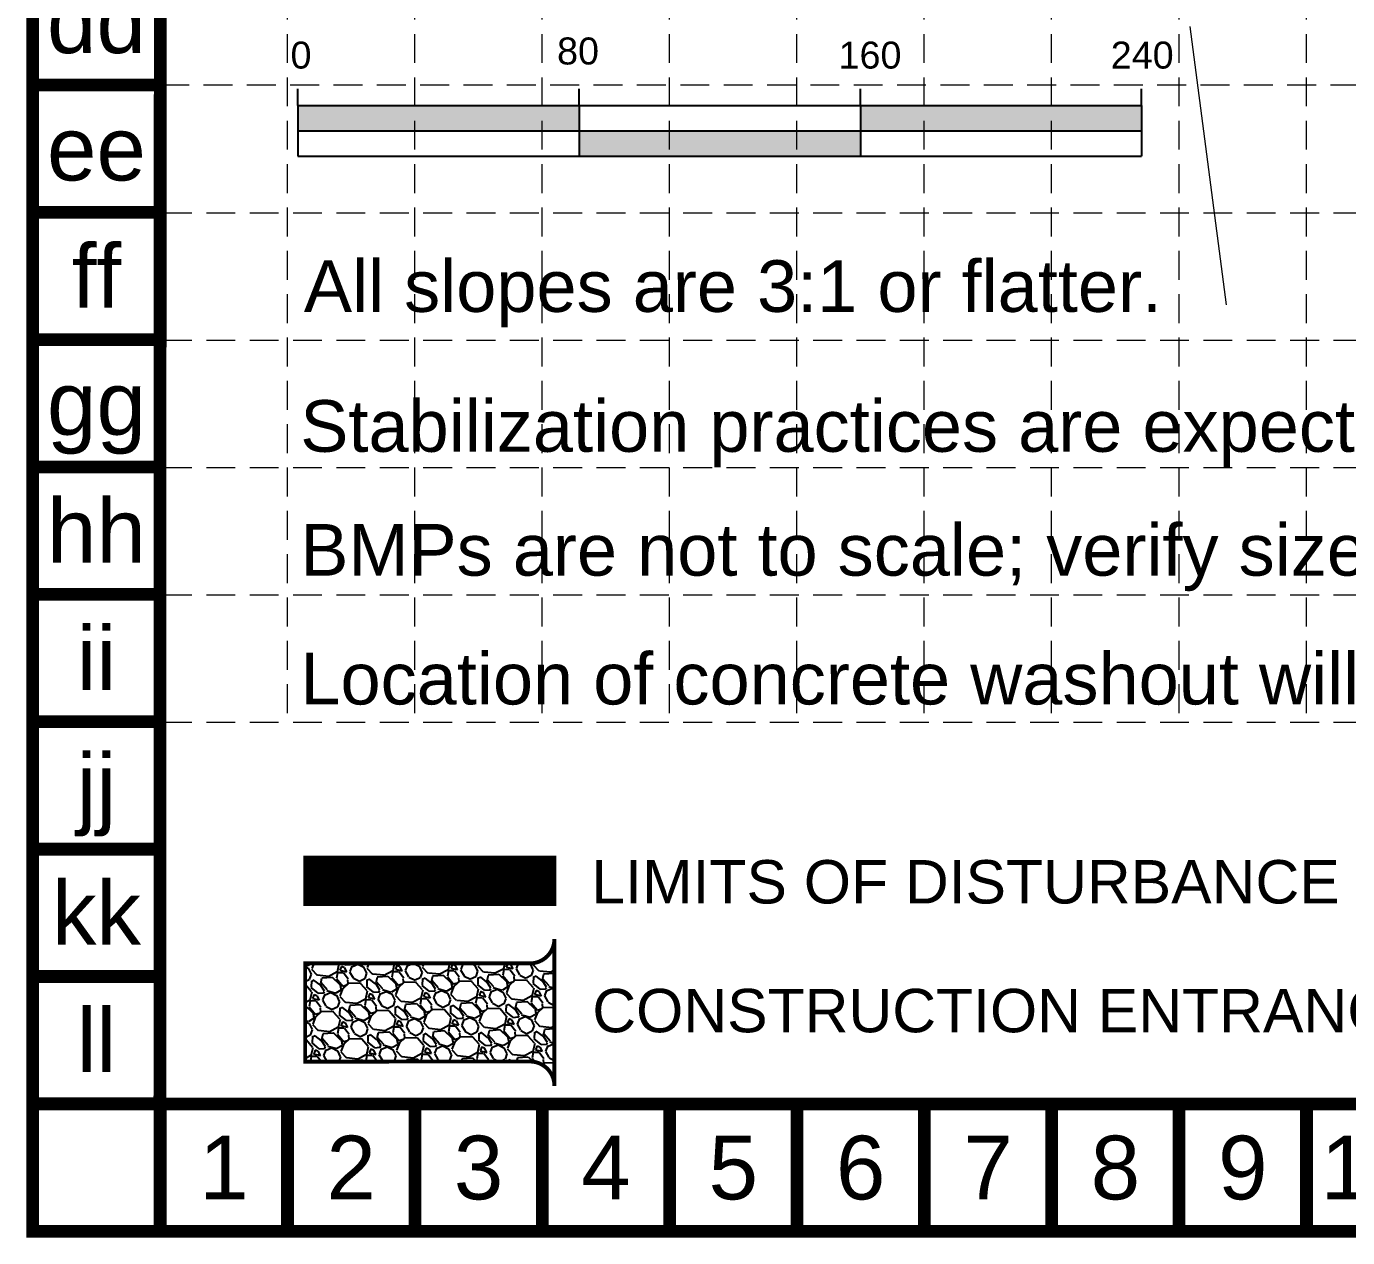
# Model space of a CAD drawing. Header units: feet. Extents: x 47819 to 50150, y 49272 to 50730.
# Drawn here: x 47819 to 48196.2, y 49271.6 to 49617.4 of the extents above; entities that cross this region are included whole.
import ezdxf
from ezdxf.enums import TextEntityAlignment as Align

# ---------------------------------------------------------------- set-up
doc = ezdxf.new("R2010")
doc.units = ezdxf.units.FT
doc.header["$MEASUREMENT"] = 0
doc.linetypes.add('HIDDEN', pattern=[0.375, 0.25, -0.125])
doc.linetypes.add('R W Line', pattern=[250, 200, -10, 10, -10, 10, -10])
doc.layers.get('0').update_dxf_attribs({"color": 1})
for name, color, linetype in [('BASE', 7, 'Continuous'), ('GRID', 254, 'HIDDEN'), ('LEGEND', 7, 'Continuous'), ('NARROW', 7, 'Continuous')]:
    doc.layers.add(name, color=color, linetype=linetype)
doc.layers.add('Level 4', color=1, linetype='Continuous', lineweight=0)
doc.styles.add("L200'", font='ARIAL.TTF', dxfattribs={"height": 0.001969})
doc.styles.get("Standard").update_dxf_attribs({"font": 'ARIAL.TTF'})

# ---------------------------------------------------------------- blocks, each defined once
blk = doc.blocks.new('A$C0CA6349E')
h = blk.add_hatch(color=7)
h.paths.add_polyline_path([(82.24, 7.21), (82.24, 14.41), (2.24, 14.41), (2.24, 7.21)])
h.paths.add_polyline_path([(82.24, 7.21), (82.24, 0), (162.24, 0), (162.24, 7.21)])
h.paths.add_polyline_path([(162.24, 14.41), (162.24, 7.21), (242.23, 7.21), (242.23, 14.41)])
at = {"color": 7}
for p, q in [((2.24, 14.41), (2.24, 19.21)), ((82.24, 14.41), (82.24, 19.21)), ((162.24, 14.41), (162.24, 19.21)), ((242.23, 14.41), (242.23, 19.21)), ((2.24, 14.41), (82.24, 14.41)), ((2.24, 14.41), (2.24, 0)), ((82.24, 14.41), (242.23, 14.41)), ((82.24, 14.41), (82.24, 0)), ((162.24, 14.41), (162.24, 0)), ((242.23, 14.41), (242.23, 0)), ((2.24, 7.21), (242.23, 7.21)), ((2.24, 0), (82.24, 0)), ((82.24, 0), (242.23, 0))]:
    blk.add_line(p, q, dxfattribs=at)
for s, p in [('80', (75.94, 26.11)), ('0', (0.12, 24.94)), ('160', (156.01, 24.94)), ('240', (233.44, 24.94))]:
    blk.add_text(s, height=7.68, dxfattribs=at).set_placement(p)

msp = doc.modelspace()

# ---------------------------------------------------------------- hatches: boundary and pattern name
at = {"layer": 'LEGEND'}
h = msp.add_hatch(dxfattribs=at)
h.set_pattern_fill('GRAVEL', color=4, scale=11.200985, angle=-43.9343, style=0)
h.set_pattern_definition([(184.078545, (32242.2878, 42546.31326), (-134.47436544, -10.423301143), [1.506936, -149.18691]), (141.0354448, (32240.78467, 42546.2061), (104.566399073, -85.193132678), [2.585949, -256.008882]), (88.576145, (32238.774, 42547.8322), (-4.825451136, -166.444687386), [1.823386, -180.515439]), (223.339445, (32233.68527, 42548.8466), (163.498360922, 153.553176483), [2.354873, -233.132359]), (248.899445, (32231.97257, 42547.2304), (52.927996437, 135.65293683), [2.309139, -228.605089]), (313.339445, (32231.14126, 42545.0761), (-153.553176483, 163.498360922), [2.354873, -233.132359]), (353.7599448, (32232.75745, 42543.3634), (-182.57714932, 20.368658661), [3.114199, -308.3054315]), (28.3210448, (32235.8532, 42543.0249), (227.439088843, 123.05585823), [2.940124, -291.072402]), (77.495345, (32238.4414, 42544.4197), (36.500894268, 167.03397327), [2.362848, -233.9221965]), (131.302145, (32238.953, 42546.7265), (80.957078726, -93.55386086), [2.697556, -132.180174]), (178.4631448, (32237.17254, 42548.75303), (-182.282532516, 4.530799976), [3.4885245, -345.364183]), (94.879845, (32241.5931, 42541.072), (-9.83406147, 102.7986801), [1.190676, -117.877423]), (127.534945, (32241.49184, 42542.2584), (89.3177974, -117.163425143), [2.265254, -224.260652]), (181.065745, (32240.112, 42544.055), (-7.77161, -8.06624), [1.5840546, -14.2565246]), (159.264345, (32240.4797, 42545.5667), (55.87441115, -22.72555044), [0.853045, -84.4511175]), (247.867145, (32239.682, 42545.8687), (15.24858828, 31.9703218), [1.20638, -59.112775]), (347.029545, (32239.2274, 42544.7512), (39.7419313, -7.1823125), [1.959377, -63.353031]), (117.630845, (32241.1368, 42544.3114), (8.3608833, -23.60944336), [1.416824, -34.003806]), (332.455245, (32235.0035, 42550.3762), (103.977159466, -53.517439873), [1.9848146, -196.4971505]), (26.411945, (32236.7633, 42549.4584), (-117.75261269, -57.64223647), [1.66515, -164.849472]), (249.264345, (32242.6911, 42545.9247), (22.72555044, 55.87441115), [1.706078, -83.598084]), (299.676245, (32242.08705, 42544.3291), (-57.347626816, 101.91474751), [1.9848146, -196.4971505]), (295.509745, (32230.1851, 42545.3752), (-24.78801838, 54.99049543), [1.9140244, -93.7872396]), (250.840845, (32231.0094, 42543.6477), (45.15658616, 127.58661815), [1.603735, -158.769969]), (22.867145, (32235.0002, 42537.7807), (54.99052198, 24.78795991), [1.706078, -83.598084]), (333.419745, (32236.57215, 42538.4437), (-135.947492233, 68.766009462), [1.8776324, -185.885102]), (25.509745, (32231.0477, 42541.5888), (-54.99049543, -24.78801838), [0.957012, -94.744252]), (57.375645, (32234.5162, 42538.247), (23.02021805, 40.0365455), [0.571138, -56.542899]), (122.029545, (32234.824, 42538.728), (16.42712446, -31.3810491), [2.309139, -43.8737]), (142.074745, (32233.59943, 42540.6857), (88.433975755, -69.649842634), [2.139948, -211.854575]), (259.755845, (32238.528, 42544.0252), (7.4769636, 23.90408955), [1.6154285, -38.7702956]), (309.2229448, (32238.24066, 42542.43557), (121.582755597, -148.249864893), [2.820341, -279.213269]), (17.011145, (32240.0241, 42540.2507), (-86.666206995, -25.377235034), [1.153209, -114.1679926]), (46.065745, (32241.127, 42540.588), (-0.29463, 15.837845), [0.672059, -10.528926]), (76.322145, (32233.67126, 42541.0831), (-22.13636379, -87.5500735), [1.556086, -154.0529766]), (4.078545, (32234.0392, 42542.5951), (134.47436544, 10.423301143), [3.0138715, -147.679974]), (316.065745, (32237.045, 42542.809), (15.837845, 0.29463), [2.912256, -8.288729]), (281.370545, (32239.1427, 42540.7888), (-26.261008565, 134.17976422), [1.7710326, -175.3320934]), (210.120345, (32239.4918, 42539.0525), (-39.15266827, -24.49334438), [1.630886, -79.91352]), (163.7117448, (32238.08117, 42538.2341), (-230.974616004, 66.998075342), [2.6553616, -262.8812354]), (131.4918448, (32235.5324, 42538.97887), (-97.089525277, 109.097099532), [2.809196, -278.110095])])
edge = h.paths.add_edge_path()
edge.add_line((47969.78, 49314.9), (47969.78, 49356.9))
edge.add_arc((47962.78, 49356.9), 7, -89.9609, 0, ccw=False)
edge.add_line((47962.78, 49349.9), (47898.62, 49349.9))
edge.add_line((47898.62, 49349.9), (47898.62, 49321.87))
edge.add_line((47898.62, 49321.87), (47962.77, 49321.9))
edge.add_arc((47962.78, 49314.9), 7, 0, 90.0391, ccw=False)

# ---------------------------------------------------------------- linework, layer by layer
at = {"layer": 'BASE', "const_width": 3.64}
for points in [[(47820.86, 49273.44), (50147.9, 49273.44), (50147.9, 50727.84), (47820.86, 50727.84)], [(47857.14, 49309.79), (50111.64, 49309.73), (50111.6, 50691.5), (47857.6, 50691.54)]]:
    msp.add_lwpolyline(points, close=True, dxfattribs=at)
for points in [[(47857.22, 49600.68), (47820.86, 49600.68)], [(47857.22, 49564.32), (47820.86, 49564.32)], [(47857.22, 49527.96), (47820.86, 49527.96)], [(47857.22, 49491.6), (47820.86, 49491.6)], [(47857.22, 49455.24), (47820.86, 49455.24)], [(47857.22, 49418.88), (47820.86, 49418.88)], [(47857.22, 49382.52), (47820.86, 49382.52)], [(47857.22, 49346.16), (47820.86, 49346.16)], [(47857.22, 49309.8), (47820.86, 49309.8)], [(47857.22, 49273.44), (47857.22, 49309.8)], [(47893.58, 49273.44), (47893.58, 49309.8)], [(47929.94, 49273.44), (47929.94, 49309.8)], [(47966.3, 49273.44), (47966.3, 49309.8)], [(48002.66, 49273.44), (48002.66, 49309.8)], [(48039.02, 49273.44), (48039.02, 49309.8)], [(48075.38, 49273.44), (48075.38, 49309.8)], [(48111.74, 49273.44), (48111.74, 49309.8)], [(48148.1, 49273.44), (48148.1, 49309.8)], [(48184.46, 49273.44), (48184.46, 49309.8)]]:
    msp.add_lwpolyline(points, dxfattribs=at)
at = {"layer": 'GRID', "color": 252, "linetype": 'HIDDEN', "lineweight": 0, "ltscale": 33}
for p, q in [((47893.46, 50691.83), (47893.46, 49418.72)), ((47929.82, 50691.83), (47929.82, 49418.72)), ((47966.18, 50691.83), (47966.18, 49418.72)), ((48002.54, 50691.83), (48002.54, 49418.72)), ((48038.9, 50691.83), (48038.9, 49418.72)), ((48075.26, 50691.83), (48075.26, 49418.72)), ((48111.62, 50691.83), (48111.62, 49418.72)), ((48147.98, 50691.83), (48147.98, 49418.72)), ((48184.34, 50691.83), (48184.34, 49418.72)), ((47857.22, 49600.68), (50111.54, 49600.68)), ((47858.04, 49564.16), (50112.36, 49564.16)), ((47858.04, 49527.8), (50112.36, 49527.8)), ((47858.04, 49491.44), (50112.36, 49491.44)), ((47858.04, 49455.08), (50112.36, 49455.08)), ((47858.04, 49418.72), (50112.36, 49418.72))]:
    msp.add_line(p, q, dxfattribs=at)
at = {"layer": 'LEGEND', "color": 1, "linetype": 'HIDDEN', "ltscale": 75, "const_width": 14.4}
msp.add_lwpolyline([(47898.08, 49373.46), (47970.33, 49373.46)], dxfattribs=at)
at = {"layer": 'LEGEND', "color": 4, "const_width": 1.12}
msp.add_lwpolyline([(47969.78, 49314.9), (47969.78, 49356.9, -0.414014), (47962.78, 49349.9), (47898.62, 49349.9), (47898.62, 49321.87), (47962.77, 49321.9, -0.414413)], format="xyb", close=True, dxfattribs=at)
at = {"layer": 'Level 4', "color": 7, "linetype": 'R W Line', "lineweight": 0}
msp.add_line((48161.66, 49537.9), (48151.3, 49617.39), dxfattribs=at)

# ---------------------------------------------------------------- block references
at = {"layer": 'NARROW', "ltscale": 500, "xscale": 1.003536000000167, "yscale": 1.003536000000167, "zscale": 1.003535999999112}
msp.add_blockref('A$C0CA6349E', (47894.32, 49580.32), dxfattribs=at)

# ---------------------------------------------------------------- texts
at = {"layer": 'BASE'}
for s, p in [('dd', (47839.04, 49618.86)), ('ee', (47839.04, 49582.5)), ('ff', (47839.04, 49546.14)), ('gg', (47839.04, 49509.78)), ('hh', (47839.04, 49473.42)), ('ii', (47839.04, 49437.06)), ('jj', (47839.04, 49400.7)), ('kk', (47839.04, 49364.34)), ('ll', (47839.04, 49327.98)), ('1', (47875.4, 49291.62)), ('2', (47911.76, 49291.62)), ('3', (47948.12, 49291.62)), ('4', (47984.48, 49291.62)), ('5', (48020.84, 49291.62)), ('6', (48057.2, 49291.62)), ('7', (48093.56, 49291.62)), ('8', (48129.92, 49291.62)), ('9', (48166.28, 49291.62)), ('10', (48202.64, 49291.62))]:
    msp.add_text(s, height=18.18, dxfattribs=at).set_placement(p, align=Align.MIDDLE_CENTER)
at = {"layer": 'BASE', "color": 7, "style": "L200'"}
for s, p in [('All slopes are 3:1 or flatter.', (47898.25, 49535.89)), ('Stabilization practices are expected to be used at all disturbed areas.', (47897.22, 49495.95)), ('BMPs are not to scale; verify size/location/quantity in the field prior to installation.', (47897.23, 49460.59)), ('Location of concrete washout will be determined in the field and will be reflected on this Site Map.', (47897.25, 49423.82))]:
    msp.add_text(s, height=14.7456, dxfattribs=at).set_placement(p)
at = {"layer": 'LEGEND', "style": "L200'"}
for s, p in [('LIMITS OF DISTURBANCE', (47980.34, 49367)), ('CONSTRUCTION ENTRANCE', (47980.59, 49330.23))]:
    msp.add_text(s, height=12.3984, dxfattribs=at).set_placement(p)

doc.saveas('drawing.dxf')
